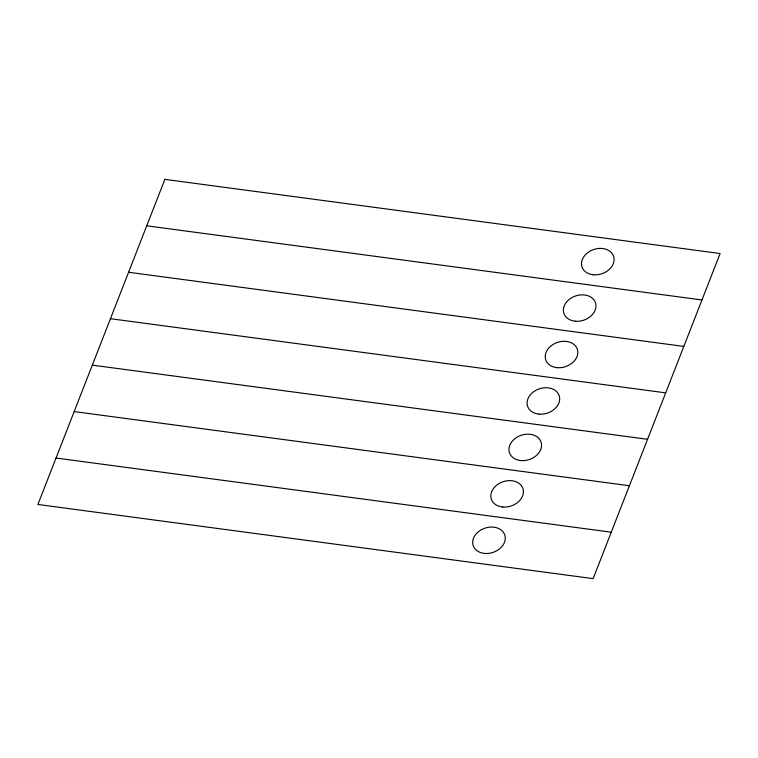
<?xml version="1.0" encoding="UTF-8"?>
<svg xmlns="http://www.w3.org/2000/svg" width="758" height="758" viewBox="0 0 758 758"><rect width="100%" height="100%" fill="white"/><g stroke="black" fill="none" stroke-linecap="round" stroke-linejoin="round"><path stroke-width="1.14" d="M146.72 225.808L701.965 299.969M128.585 272.255L683.83 346.415M110.45 318.701L665.685 392.862M92.315 365.138L647.55 439.299M74.17 411.585L629.415 485.745M56.035 458.031L611.28 532.192M164.865 179.362L37.9 504.468L593.135 578.638L720.1 253.532L164.865 179.362M484.618 553.444A16.657 12.782 -18.7 0 0 504.762 534.959A16.657 12.782 -18.7 0 0 477.549 532.457A16.657 12.782 -18.7 0 0 484.618 553.444M502.753 506.998A16.657 12.782 -18.7 0 0 522.906 488.522A16.657 12.782 -18.7 0 0 495.694 486.02A16.657 12.782 -18.7 0 0 502.753 506.998M520.888 460.561A16.657 12.782 -18.7 0 0 541.041 442.075A16.657 12.782 -18.7 0 0 513.829 439.574A16.657 12.782 -18.7 0 0 520.888 460.561M539.033 414.114A16.657 12.782 -18.7 0 0 559.177 395.629A16.657 12.782 -18.7 0 0 531.964 393.127A16.657 12.782 -18.7 0 0 539.033 414.114M557.168 367.668A16.657 12.782 -18.7 0 0 577.312 349.192A16.657 12.782 -18.7 0 0 550.1 346.69A16.657 12.782 -18.7 0 0 557.168 367.668M575.303 321.221A16.657 12.782 -18.7 0 0 595.456 302.745A16.657 12.782 -18.7 0 0 568.244 300.244A16.657 12.782 -18.7 0 0 575.303 321.221M593.438 274.784A16.657 12.782 -18.7 0 0 613.592 256.299A16.657 12.782 -18.7 0 0 586.379 253.797A16.657 12.782 -18.7 0 0 593.438 274.784"/></g></svg>
